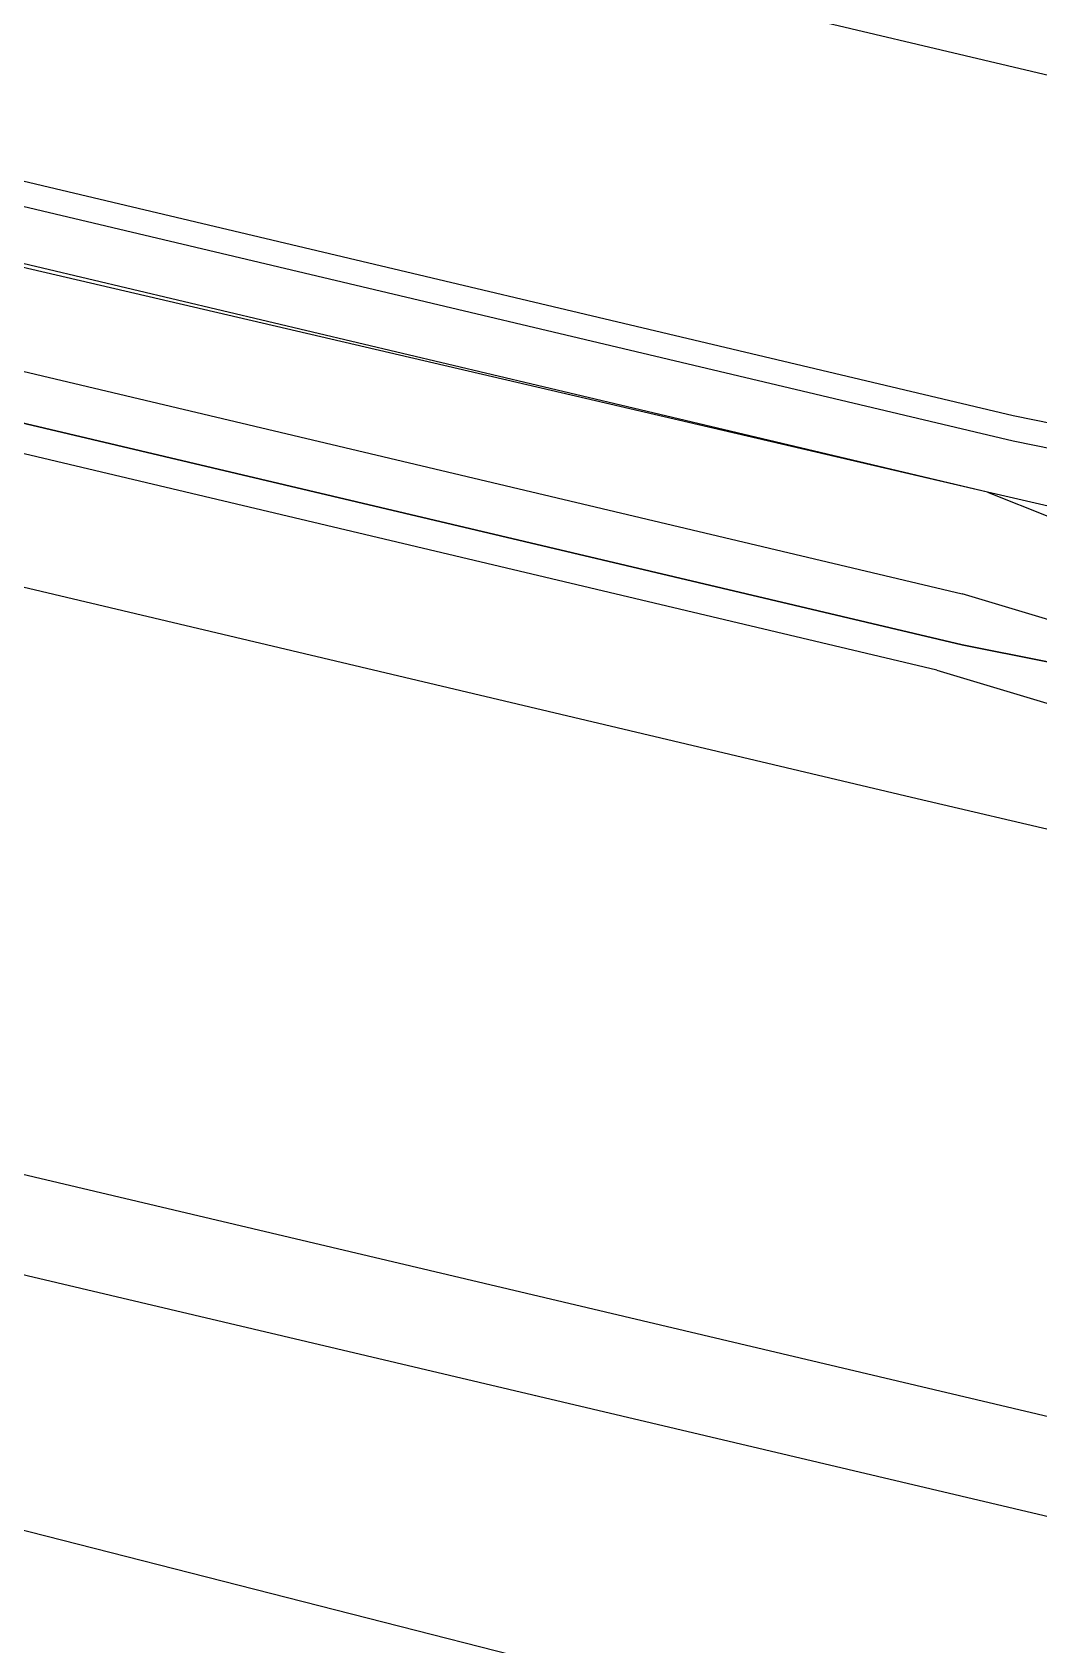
# Model space of a CAD drawing. Header units: feet. Extents: x -84 to 198, y -22 to 181.
# Drawn here: x 103.592 to 104.12, y 25.36 to 26.206 of the extents above; entities that cross this region are included whole.
import ezdxf

# ---------------------------------------------------------------- set-up
doc = ezdxf.new("R2010")
doc.units = ezdxf.units.FT
doc.layers.add('A-LINEA', color=7, linetype='CONTINUOUS')

msp = doc.modelspace()

# ---------------------------------------------------------------- linework, layer by layer
at = {"layer": 'A-LINEA'}
for p, q in [((96.3733, 27.2578), (105.52, 25.0978)), ((96.72, 27.2311), (104.3867, 25.4178)), ((104.1467, 26.1778), (100.8267, 26.9644)), ((104.1067, 26.0044), (100.7867, 26.7911)), ((104.1067, 25.9911), (100.7867, 26.7778)), ((104.0933, 25.9644), (100.7733, 26.7511)), ((104.0933, 25.9644), (100.7733, 26.7378)), ((100.7333, 26.5911), (104.0533, 25.8044)), ((104.1733, 25.9911), (104.1067, 26.0044)), ((104.1733, 25.9778), (104.1067, 25.9911)), ((104.0533, 25.8044), (104.4533, 25.7111))]:
    msp.add_line(p, q, dxfattribs=at)
for points in [[(126.2667, 36.6311), (119.2267, 38.2978), (119.16, 37.9644), (109.12, 40.3378), (105.48, 24.9378), (96.3733, 27.2578), (96.2667, 26.7644), (92.6933, 27.6178), (92.1333, 25.2311), (89.6, 14.5378), (77.3867, 17.4311), (77.2267, 16.7778), (73.6667, 17.6178), (72.7067, 13.6044), (71.9067, 10.1778)], [(104.0667, 25.8711), (100.6933, 26.6711), (100.6933, 26.6844), (104.08, 25.8844), (100.6933, 26.6844), (100.6933, 26.6978), (100.7067, 26.7111), (104.08, 25.9111)], [(104.2667, 25.9244), (104.0933, 25.9644), (104.16, 25.9378), (104.16, 25.9244), (104.1733, 25.9244)], [(104.0667, 25.8711), (104.2, 25.8311), (104.2133, 25.8311), (104.2133, 25.8444), (104.2133, 25.8578), (104.08, 25.8844), (104.2133, 25.8578), (104.2133, 25.8711), (104.08, 25.9111)]]:
    msp.add_lwpolyline(points, dxfattribs=at)

doc.saveas('drawing.dxf')
